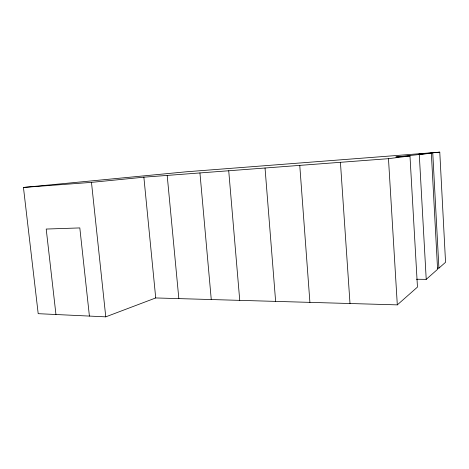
<?xml version="1.0" encoding="UTF-8"?>
<svg xmlns="http://www.w3.org/2000/svg" width="469" height="469" viewBox="0 0 469 469"><rect width="100%" height="100%" fill="white"/><g stroke="black" fill="none" stroke-linecap="round" stroke-linejoin="round"><path stroke-width="0.7" d="M437.471 268.133L438.925 268.133L445.55 262.288L439.775 152.149L186.117 171.806L23.45 187.442L38.194 313.679L105.765 316.851L155.72 297.95L397.307 304.873L417.463 287.087L409.976 155.943L395.871 157.021L431.345 153.222L437.583 269.317L426.221 279.354L416.431 279.248M23.45 187.442L91.478 182.371L143.872 177.182L388.479 158.674L409.976 155.943M431.345 153.222L418.688 154.201L439.775 152.149M55.952 314.511L46.208 229.054L79.818 227.922L89.409 316.083M91.478 182.371L105.765 316.851M143.872 177.182L155.72 297.95M167.193 175.418L178.836 298.612M199.941 172.938L211.261 299.539M228.725 170.763L239.741 300.359M265.038 168.013L275.625 301.385M299.767 165.387L309.909 302.37M340.43 162.309L350.003 303.519M388.479 158.674L397.307 304.873M419.292 154.758L426.221 279.354M432.764 153.041L438.925 268.133"/></g></svg>
